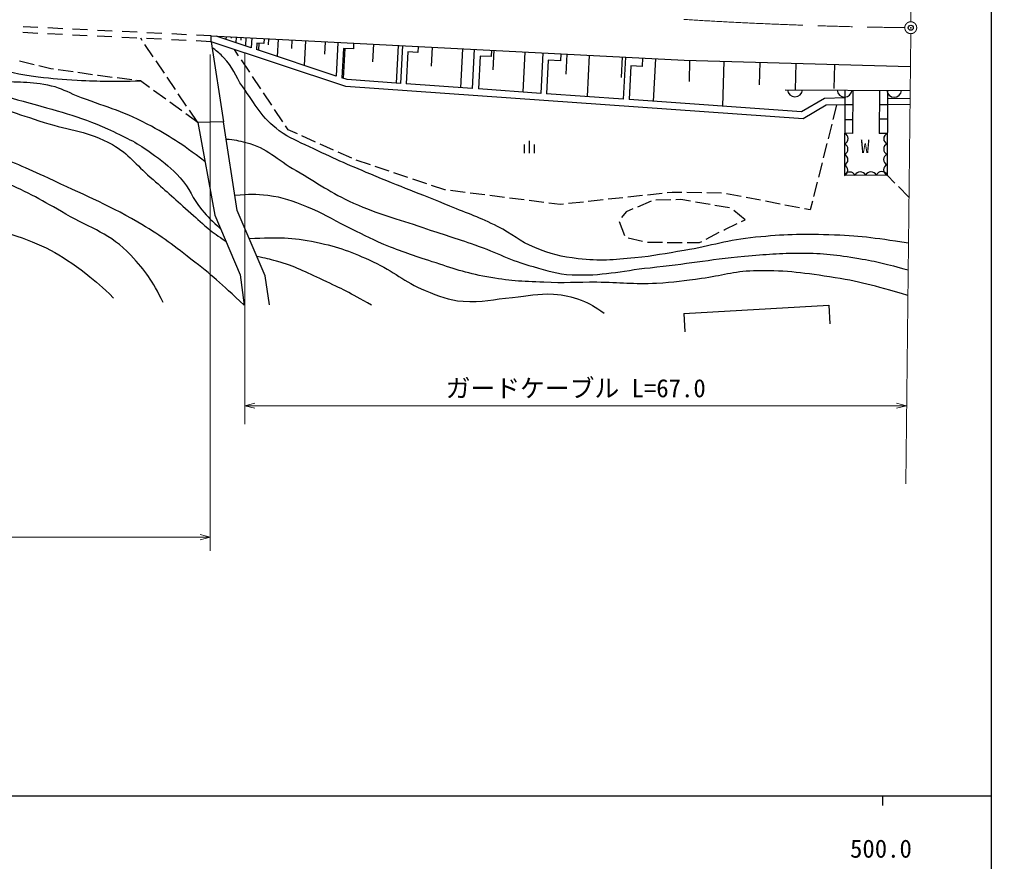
# Model space of a CAD drawing. Units: millimetres, scale not verified. Extents: x 40000 to 680000, y 20000 to 380000.
# Drawn here: x 480958 to 579000, y 198357 to 283264 of the extents above; entities that cross this region are included whole.
import ezdxf
from ezdxf.enums import TextEntityAlignment as Align

# ---------------------------------------------------------------- set-up
doc = ezdxf.new("R2010")
doc.units = ezdxf.units.MM
doc.header["$LTSCALE"] = 1000
doc.header["$PDMODE"] = 32
doc.header["$PDSIZE"] = 500
doc.linetypes.add('CHAIN', pattern=[18.5, 12, -1.5, 3.5, -1.5])
for name, color, linetype, lineweight in [('M-BGD', 7, 'Continuous', 25), ('M-BMK', 2, 'CHAIN', 13), ('M-STR-HTXT', 7, 'Continuous', 13), ('M-TTL-BAND', 7, 'Continuous', 25)]:
    doc.layers.add(name, color=color, linetype=linetype, lineweight=lineweight)
doc.layers.add('M-OTRS', color=6, linetype='Continuous')
doc.styles.add('ＭＳ ゴシック', font='')
doc.styles.get('ＭＳ ゴシック').set_extended_font_data('MS Gothic')

msp = doc.modelspace()

# ---------------------------------------------------------------- linework, layer by layer
at = {"layer": 'M-BGD'}
for p, q in [((482828, 282451), (481330, 282523)), ((485325, 282331), (483827, 282403)), ((482800, 281863), (481302, 281935)), ((485297, 281743), (483799, 281815)), ((487794, 281622), (486296, 281694)), ((487823, 282210), (486324, 282283)), ((490291, 281502), (488793, 281574)), ((490320, 282090), (488821, 282162)), ((492788, 281382), (491290, 281454)), ((492817, 281970), (491319, 282042)), ((495314, 281849), (493816, 281922)), ((497811, 281729), (496313, 281801)), ((500308, 281609), (498810, 281681)), ((500280, 281021), (500308, 281609)), ((500308, 281609), (548012, 279169)), ((504337, 280408), (500806, 281583)), ((501804, 281532), (501790, 281256)), ((502304, 281507), (502297, 281368)), ((502803, 281481), (502775, 280928)), ((503302, 281456), (503288, 281179)), ((503802, 281430), (503759, 280601)), ((504388, 281400), (504337, 280408)), ((493333, 281156), (493193, 281362)), ((494455, 279500), (493614, 280742)), ((495286, 281261), (493787, 281333)), ((497783, 281141), (496284, 281213)), ((500280, 281021), (498781, 281093)), ((513860, 276502), (500280, 281021)), ((500280, 281021), (501553, 272926)), ((504900, 280882), (504867, 280232)), ((505602, 280847), (504900, 280882)), ((505104, 280872), (505068, 280165)), ((505627, 281337), (505602, 280847)), ((506086, 281313), (506056, 280715)), ((507044, 281264), (506956, 279537)), ((508426, 281194), (508382, 280330)), ((509807, 281123), (509680, 278631)), ((511801, 281021), (511737, 279775)), ((513068, 280956), (512894, 277561)), ((514664, 280875), (514634, 280287)), ((516672, 280772), (516580, 278974)), ((519163, 280644), (518968, 276835)), ((519598, 280622), (519403, 276811)), ((521160, 280542), (521129, 279943)), ((522596, 280469), (522499, 278564)), ((503067, 279599), (502643, 280234)), ((512894, 277561), (504867, 280232)), ((513640, 280338), (513488, 277364)), ((513765, 280332), (513611, 277323)), ((514634, 280287), (513640, 280338)), ((520127, 279995), (519963, 276772)), ((521129, 279943), (520127, 279995)), ((525644, 280313), (525443, 276384)), ((526819, 280253), (526617, 276300)), ((527426, 279569), (527256, 276255)), ((528527, 279513), (527426, 279569)), ((528560, 280164), (528527, 279513)), ((528788, 280152), (528687, 278188)), ((531931, 279991), (531724, 275939)), ((533759, 279898), (533550, 275809)), ((535575, 279805), (535538, 279083)), ((536178, 279774), (536075, 277748)), ((538415, 279660), (538202, 275480)), ((541759, 279489), (541653, 277399)), ((542073, 279473), (541855, 275221)), ((482434, 278699), (480975, 279048)), ((484114, 278296), (482920, 278582)), ((495577, 277844), (494736, 279086)), ((504179, 277936), (503345, 279183)), ((534279, 279147), (534106, 275770)), ((535538, 279083), (534279, 279147)), ((542626, 278582), (542452, 275179)), ((543753, 278524), (542626, 278582)), ((543797, 279385), (543753, 278524)), ((545103, 279318), (544883, 275007)), ((548012, 279169), (570808, 278521)), ((548553, 279154), (548491, 276996)), ((552005, 279055), (551875, 274511)), ((555640, 278952), (555575, 276680)), ((559275, 278849), (559199, 276166)), ((563156, 278738), (563087, 276312)), ((484384, 278257), (484114, 278296)), ((486363, 277971), (484878, 278185)), ((488343, 277685), (486858, 277900)), ((488893, 277606), (488837, 277614)), ((490325, 277425), (488893, 277606)), ((505291, 276274), (504457, 277521)), ((492310, 277174), (490821, 277362)), ((493179, 277064), (492806, 277111)), ((494088, 276403), (493179, 277064)), ((496699, 276188), (495857, 277430)), ((560012, 273233), (513860, 276502)), ((526617, 276300), (519963, 276772)), ((495706, 275228), (494493, 276109)), ((497820, 274533), (496979, 275774)), ((506402, 274611), (505568, 275858)), ((533550, 275809), (527256, 276255)), ((541855, 275221), (534106, 275770)), ((558178, 276172), (570781, 276106)), ((564200, 276140), (564155, 267525)), ((565009, 276136), (564986, 271778)), ((567698, 276122), (567675, 271764)), ((568501, 276118), (568457, 267574)), ((497324, 274052), (496111, 274934)), ((562335, 274610), (560012, 273233)), ((564192, 274650), (562335, 274610)), ((563372, 274632), (563006, 273177)), ((564193, 274705), (565001, 274701)), ((567690, 274705), (568494, 274701)), ((568497, 275307), (570773, 275328)), ((568502, 274701), (570778, 274722)), ((498942, 272877), (497729, 273758)), ((498942, 272877), (498101, 274119)), ((507514, 272949), (506680, 274195)), ((501553, 272926), (498942, 272877)), ((498942, 272877), (500666, 263517)), ((502932, 264010), (501553, 272926)), ((562885, 272693), (562519, 271238)), ((564185, 273165), (564993, 273161)), ((567683, 273249), (568486, 273245)), ((508056, 272138), (507792, 272533)), ((508992, 271720), (508056, 272138)), ((564986, 271778), (564177, 271782)), ((568479, 271760), (567675, 271764)), ((510818, 270906), (509448, 271517)), ((512645, 270091), (511275, 270702)), ((531891, 269773), (531891, 270648)), ((532391, 269773), (532391, 271023)), ((532891, 269773), (532891, 270648)), ((562398, 270753), (562032, 269298)), ((514471, 269276), (513101, 269887)), ((516351, 268598), (514929, 269075)), ((561910, 268813), (561545, 267358)), ((518247, 267963), (516825, 268439)), ((520144, 267327), (518722, 267804)), ((522040, 266692), (520618, 267168)), ((561423, 266873), (561058, 265418)), ((568457, 267574), (564155, 267525)), ((569258, 266762), (568457, 267574)), ((523869, 266079), (522514, 266533)), ((523940, 266070), (523869, 266079)), ((525924, 265817), (524436, 266007)), ((527908, 265565), (526420, 265754)), ((545785, 265724), (544294, 265561)), ((546775, 265832), (546282, 265779)), ((547779, 265814), (546775, 265832)), ((549779, 265776), (548279, 265804)), ((551779, 265739), (550279, 265767)), ((570662, 265338), (569609, 266406)), ((529892, 265313), (528404, 265502)), ((531876, 265061), (530388, 265250)), ((533860, 264809), (532372, 264998)), ((535495, 264601), (534356, 264746)), ((537833, 264856), (536342, 264693)), ((539821, 265073), (538330, 264910)), ((541809, 265290), (540318, 265127)), ((543797, 265507), (542306, 265344)), ((544670, 264944), (543291, 264353)), ((546649, 265075), (545149, 265049)), ((547662, 265093), (547149, 265084)), ((548635, 264931), (547662, 265093)), ((550608, 264602), (549129, 264849)), ((553747, 265405), (552274, 265690)), ((555711, 265026), (554238, 265310)), ((557675, 264647), (556202, 264931)), ((560936, 264933), (560717, 264059)), ((505740, 257409), (502932, 264010)), ((535844, 264639), (535495, 264601)), ((542145, 263862), (541663, 263283)), ((542832, 264156), (542145, 263862)), ((552581, 264274), (551101, 264520)), ((554165, 263074), (552993, 264011)), ((559638, 264267), (558165, 264552)), ((560717, 264059), (560129, 264172)), ((500666, 263517), (503228, 257507)), ((541441, 262883), (541977, 261482)), ((553791, 262895), (554165, 263074)), ((550212, 261110), (551543, 261801)), ((551987, 262032), (552096, 262088)), ((552096, 262088), (553339, 262681)), ((542345, 261234), (543809, 260909)), ((544298, 260807), (545798, 260793)), ((549534, 260758), (549768, 260880)), ((546298, 260789), (547798, 260775)), ((548298, 260770), (549534, 260758)), ((503228, 257507), (503622, 254453)), ((506184, 254502), (505740, 257409)), ((547958, 253615), (562589, 254453)), ((562589, 254453), (562696, 252584)), ((547958, 253615), (548064, 251768))]:
    msp.add_line(p, q, dxfattribs=at)
for points in [[(519403, 276811), (513997, 277194), (513488, 277364)], [(564196, 275350), (562136, 275306), (559843, 273947), (542452, 275179)]]:
    msp.add_lwpolyline(points, dxfattribs=at)
for centre, radius, start, end in [((559178, 276218), 752, 183.65235, 355.75262), ((564178, 276192), 752, 183.65235, 355.75262), ((569178, 276166), 752, 183.65235, 355.75262), ((563945, 271251), 580, 293.03309, 66.37187), ((568692, 271235), 566, 112.14255, 247.26242), ((563940, 270187), 580, 293.03309, 66.37187), ((568686, 270189), 566, 112.14255, 247.26242), ((563934, 269122), 580, 293.03309, 66.37187), ((568681, 269142), 566, 112.14255, 247.26242), ((563928, 268058), 580, 293.03309, 66.37187), ((564696, 267293), 588, 24.53254, 156.76958), ((565771, 267305), 588, 24.53254, 156.76958), ((566846, 267317), 588, 24.53254, 156.76958), ((567922, 267330), 588, 24.53254, 156.76958), ((568676, 268096), 566, 112.14255, 247.26242)]:
    msp.add_arc(centre, radius, start, end, dxfattribs=at)
for points, knots in [([(499666, 268948), (497094, 270845), (496230, 271456), (493828, 272722), (491183, 274117), (489502, 274467), (486721, 275565), (485740, 275952), (485235, 276315), (484206, 276549), (482033, 277044), (480743, 276872), (478521, 277041), (473784, 277401), (471126, 277531), (466384, 277806), (462819, 278013), (460777, 277712), (457254, 278298), (454736, 278718), (453406, 279333), (450912, 279884), (448957, 280316), (448309, 280446), (445887, 280897)], [0, 0, 0, 0, 1, 1, 1, 2, 2, 2, 3, 3, 3, 4, 4, 4, 5, 5, 5, 6, 6, 6, 7, 7, 7, 8, 8, 8, 8]), ([(451575, 280796), (454265, 279831), (455208, 279489), (457637, 279118), (460045, 278751), (461437, 279027), (463869, 278900), (466391, 278768), (467797, 278570), (470320, 278462), (473244, 278338), (474897, 278573), (477810, 278298), (479792, 278112), (480864, 277720), (482839, 277478), (484371, 277291), (485236, 277243), (486776, 277150), (489272, 277000), (490124, 277037), (493179, 277064)], [0, 0, 0, 0, 1, 1, 1, 2, 2, 2, 3, 3, 3, 4, 4, 4, 5, 5, 5, 6, 6, 6, 7, 7, 7, 7]), ([(570611, 260710), (566882, 261265), (565738, 261452), (562589, 261547), (559702, 261634), (558073, 261582), (555199, 261300), (552356, 261021), (550825, 260442), (548007, 259970), (546069, 259646), (544988, 259416), (543032, 259231), (540809, 259021), (539535, 258878), (537317, 259133), (535560, 259335), (534572, 259601), (532933, 260266), (531376, 260897), (530690, 261628), (529189, 262384), (527357, 263307), (526256, 263667), (524361, 264453), (521259, 265740), (519472, 266341), (516381, 267655), (513956, 268686), (512593, 269260), (510223, 270414), (509008, 271005), (508266, 271251), (507169, 272039), (505339, 273355), (504805, 274653), (503474, 276473), (502661, 277584), (502534, 278462), (501553, 279429), (501155, 279821), (500991, 279990), (500469, 280365)], [0, 0, 0, 0, 1, 1, 1, 2, 2, 2, 3, 3, 3, 4, 4, 4, 5, 5, 5, 6, 6, 6, 7, 7, 7, 8, 8, 8, 9, 9, 9, 10, 10, 10, 11, 11, 11, 12, 12, 12, 13, 13, 13, 14, 14, 14, 14]), ([(429717, 276057), (430327, 276688), (430659, 276891), (431341, 277314), (433099, 278405), (434490, 278039), (436534, 278353), (438568, 278665), (439728, 278685), (441783, 278790), (443830, 278895), (444984, 278951), (447031, 278845), (450213, 278681), (451948, 278085), (455122, 277806), (457380, 277608), (458652, 277576), (460917, 277478), (463179, 277381), (464451, 277440), (466712, 277314), (469407, 277165), (470935, 277193), (473600, 276768), (476889, 276243), (478702, 275749), (481910, 274854), (485299, 273909), (487247, 273437), (490439, 271957), (492140, 271168), (493081, 270660), (494593, 269551), (495668, 268764), (496254, 268283), (497163, 267310), (498202, 266198), (498355, 265236), (499350, 264084), (500038, 263287), (500320, 262997), (501244, 262163)], [0, 0, 0, 0, 1, 1, 1, 2, 2, 2, 3, 3, 3, 4, 4, 4, 5, 5, 5, 6, 6, 6, 7, 7, 7, 8, 8, 8, 9, 9, 9, 10, 10, 10, 11, 11, 11, 12, 12, 12, 13, 13, 13, 14, 14, 14, 14]), ([(431361, 274070), (432204, 274837), (432508, 275068), (433309, 275620), (434606, 276514), (435381, 277073), (436917, 277424), (439127, 277929), (440445, 277711), (442712, 277752), (445275, 277798), (446715, 277766), (449272, 277588), (450625, 277493), (451370, 277310), (452717, 277150), (454445, 276945), (455409, 276789), (457145, 276658), (459872, 276452), (461412, 276545), (464143, 276385), (466389, 276253), (467646, 276136), (469883, 275893), (472324, 275628), (473714, 275588), (476115, 275073), (479035, 274447), (480591, 273777), (483441, 272886), (486141, 272042), (487866, 272036), (490329, 270645), (492043, 269676), (492669, 268654), (494156, 267364), (495664, 266056), (496489, 265300), (497983, 263975), (498752, 263292), (499148, 262868), (499951, 262226), (500649, 261666), (500903, 261485), (501796, 260868)], [0, 0, 0, 0, 1, 1, 1, 2, 2, 2, 3, 3, 3, 4, 4, 4, 5, 5, 5, 6, 6, 6, 7, 7, 7, 8, 8, 8, 9, 9, 9, 10, 10, 10, 11, 11, 11, 12, 12, 12, 13, 13, 13, 14, 14, 14, 15, 15, 15, 15]), ([(503622, 254453), (501170, 256734), (500454, 257415), (498256, 259109), (496239, 260664), (495109, 261561), (492899, 262827), (489493, 264778), (487432, 265589), (483878, 267255), (481567, 268338), (480223, 268836), (477919, 269934), (476005, 270846), (474967, 271426), (473054, 272339), (471631, 273019), (470890, 273547), (469391, 274034), (467148, 274762), (465821, 274959), (463486, 275292), (461006, 275645), (459589, 275599), (457090, 275784), (455596, 275894), (454761, 276007), (453263, 276057), (450894, 276135), (449530, 276517), (447195, 276112), (445452, 275809), (444572, 275251), (442876, 274745), (441094, 274213), (440085, 273952), (438284, 273487), (436818, 273109), (436344, 272993), (434521, 272559)], [0, 0, 0, 0, 1, 1, 1, 2, 2, 2, 3, 3, 3, 4, 4, 4, 5, 5, 5, 6, 6, 6, 7, 7, 7, 8, 8, 8, 9, 9, 9, 10, 10, 10, 11, 11, 11, 12, 12, 12, 13, 13, 13, 13]), ([(495468, 254736), (494315, 256962), (493740, 257854), (492188, 259492), (490101, 261693), (488261, 262141), (485628, 263647), (483248, 265008), (481912, 265787), (479395, 266872), (477269, 267790), (475884, 267797), (473764, 268731), (472138, 269448), (471348, 270093), (469773, 270918), (468208, 271737), (467366, 272280), (465728, 272941), (463541, 273822), (462265, 274282), (459933, 274636), (456618, 275138), (454689, 274881), (451350, 274581), (448104, 274289), (446293, 273908), (443149, 273050), (441531, 272609), (440680, 272170), (439159, 271465), (438271, 271053), (437967, 270909), (436914, 270354)], [0, 0, 0, 0, 1, 1, 1, 2, 2, 2, 3, 3, 3, 4, 4, 4, 5, 5, 5, 6, 6, 6, 7, 7, 7, 8, 8, 8, 9, 9, 9, 10, 10, 10, 11, 11, 11, 11]), ([(501820, 271201), (502695, 271145), (503024, 271048), (503778, 270863), (505988, 270323), (506880, 269137), (508862, 268021), (511128, 266744), (512285, 265807), (514657, 264740), (517300, 263552), (518913, 263217), (521655, 262280), (523700, 261581), (524863, 261243), (526903, 260531), (529206, 259727), (530399, 258984), (532753, 258344), (534268, 257932), (535120, 257600), (536689, 257524), (539773, 257375), (541491, 257912), (544561, 258235), (548283, 258625), (550347, 259044), (554074, 259383), (556310, 259586), (557568, 259721), (559814, 259711), (562088, 259700), (563368, 259545), (565609, 259164), (567574, 258830), (568280, 258650), (570581, 258012)], [0, 0, 0, 0, 1, 1, 1, 2, 2, 2, 3, 3, 3, 4, 4, 4, 5, 5, 5, 6, 6, 6, 7, 7, 7, 8, 8, 8, 9, 9, 9, 10, 10, 10, 11, 11, 11, 12, 12, 12, 12]), ([(570553, 255446), (566926, 256489), (565789, 256828), (562657, 257305), (559692, 257757), (558001, 257984), (555003, 257907), (552932, 257853), (551810, 257402), (549755, 257141), (547986, 256917), (546998, 256739), (545217, 256649), (542871, 256531), (541553, 256740), (539204, 256759), (537111, 256776), (535937, 256663), (533846, 256759), (531596, 256861), (530320, 256894), (528106, 257305), (525905, 257714), (524715, 258152), (522584, 258836), (520661, 259453), (519582, 259806), (517719, 260585), (516212, 261216), (515416, 261677), (513946, 262390), (512383, 263148), (511573, 263721), (509956, 264358), (508465, 264944), (507610, 265320), (506019, 265506), (504732, 265656), (504182, 265637), (502702, 265500)], [0, 0, 0, 0, 1, 1, 1, 2, 2, 2, 3, 3, 3, 4, 4, 4, 5, 5, 5, 6, 6, 6, 7, 7, 7, 8, 8, 8, 9, 9, 9, 10, 10, 10, 11, 11, 11, 12, 12, 12, 13, 13, 13, 13]), ([(474263, 262993), (476943, 262591), (477884, 262371), (480106, 261624), (483266, 260563), (485027, 259690), (487650, 257633), (488793, 256737), (489260, 256382), (490439, 255173)], [0, 0, 0, 0, 1, 1, 1, 2, 2, 2, 3, 3, 3, 3]), ([(504134, 261184), (507171, 261277), (508300, 261344), (510885, 260804), (513205, 260320), (514471, 259826), (516625, 258836), (518753, 257858), (519702, 256815), (521873, 255939), (523315, 255356), (524150, 254953), (525700, 254845), (527645, 254710), (528732, 255076), (530675, 255228), (532298, 255354), (533207, 255684), (534830, 255556), (535941, 255468), (536582, 255363), (537618, 254954), (538579, 254575), (538953, 254323), (539914, 253642)], [0, 0, 0, 0, 1, 1, 1, 2, 2, 2, 3, 3, 3, 4, 4, 4, 5, 5, 5, 6, 6, 6, 7, 7, 7, 8, 8, 8, 8]), ([(516461, 254462), (514191, 255721), (513541, 256088), (511596, 256977), (509792, 257802), (508807, 258370), (506894, 258891), (506127, 259099), (505843, 259185), (504913, 259354)], [0, 0, 0, 0, 1, 1, 1, 2, 2, 2, 3, 3, 3, 3])]:
    msp.add_open_spline(points, degree=3, knots=knots, dxfattribs=at)
at = {"layer": 'M-BMK'}
msp.add_circle((570851, 282429), 600, dxfattribs=at)
msp.add_arc((575825, 732206), 449805, 266.45059, 269.28994, dxfattribs=at)
at = {"layer": 'M-OTRS'}
msp.add_point((570851, 282429), dxfattribs=at)
at = {"layer": 'M-STR-HTXT'}
for p, q in [((570858, 283028), (571319, 324737)), ((570845, 281829), (570343, 236449)), ((500199, 279723), (500199, 229680)), ((503702, 279848), (503702, 242441)), ((503702, 244318), (504702, 244581)), ((503702, 244318), (570423, 244318)), ((503702, 244318), (504702, 244055)), ((570423, 244318), (569423, 244581)), ((570423, 244318), (569423, 244055)), ((500199, 231056), (81396, 231056)), ((500199, 231056), (499199, 231320)), ((500199, 231056), (499199, 230793))]:
    msp.add_line(p, q, dxfattribs=at)
at = {"layer": 'M-TTL-BAND'}
for p, q in [((579000, 20000), (579000, 370000)), ((40000, 205000), (579000, 205000)), ((568000, 205000), (568000, 204000))]:
    msp.add_line(p, q, dxfattribs=at)

# ---------------------------------------------------------------- texts
at = {"layer": 'M-BGD', "style": 'ＭＳ ゴシック'}
msp.add_text('W', height=1320, dxfattribs=at).set_placement((566252, 269410), align=Align.BOTTOM_CENTER)
at = {"layer": 'M-STR-HTXT', "style": 'ＭＳ ゴシック'}
msp.add_text('ガードケーブル L=67.0', height=1833, dxfattribs=at).set_placement((537062, 244618), align=Align.BOTTOM_CENTER)
at = {"layer": 'M-TTL-BAND', "style": 'ＭＳ ゴシック'}
msp.add_text('500.0', height=1833, dxfattribs=at).set_placement((567844, 198195), align=Align.BOTTOM_CENTER)

doc.saveas('drawing.dxf')
